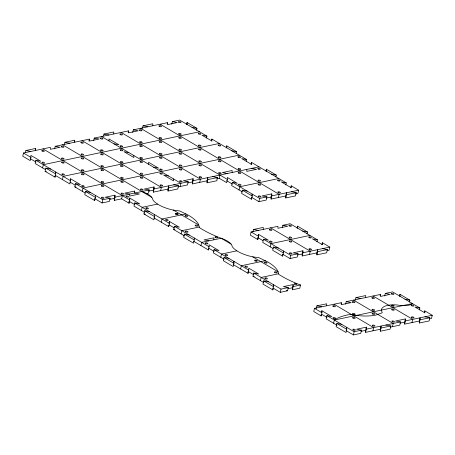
<?xml version="1.0" encoding="UTF-8"?>
<svg xmlns="http://www.w3.org/2000/svg" width="455" height="455" viewBox="0 0 455 455"><rect width="100%" height="100%" fill="white"/><g stroke="black" fill="none" stroke-linecap="round" stroke-linejoin="round"><path stroke-width="0.68" d="M54.623 148.876L55.214 146.317L60.134 147.261L50.374 149.32L50.334 147.346L23.489 152.999L22.75 156.201L30.189 160.587L30.929 157.385L30.889 155.411L40.802 161.252L35.882 160.308L35.143 163.504L45.443 169.573M25.446 152.431L25.89 150.514L35.649 148.455L35.689 150.429M35.211 150.377L35.649 148.455M42.582 167.889L43.322 164.687L199.5 131.768M55.419 173.27L55.715 171.99L55.755 173.969L55.015 177.166L45.102 171.325L45.841 168.123L50.761 169.072M64.491 144.201L64.934 142.284L74.7 140.225L74.734 142.199M62.415 179.577L63.154 176.375L219.333 143.456M74.404 141.505L74.7 140.225M70.258 180.061L70.553 178.781L80.467 184.622L75.547 183.678L74.808 186.88L85.108 192.948M70.553 178.781L70.593 180.754L69.854 183.957L55.55 175.528M88.935 141.033L89.379 139.116L55.214 146.317M93.667 140.646L94.259 138.087L128.424 130.886L128.464 132.86L138.223 130.801L133.304 129.857L132.712 132.416M82.247 191.259L82.986 188.063L239.165 155.144M90.426 192.442L85.506 191.498L84.766 194.7L94.68 200.541L95.419 197.339L95.379 195.366M103.535 135.971L103.979 134.054L113.744 131.995L113.784 133.969M102.079 202.947L102.819 199.745L110.138 198.204L109.399 201.406L102.079 202.947L94.64 198.568M128.128 132.166L128.424 130.886M144.298 212.206L133.998 206.138L134.737 202.936L139.657 203.88L129.738 198.039L129.777 200.012L129.038 203.214L121.604 198.835L114.279 200.376L114.245 198.403L114.984 195.201L105.219 197.26L110.138 198.204M114.279 200.376L115.018 197.174L114.984 195.201M121.604 198.835L122.344 195.633M142.438 128.384L143.029 125.825L152.789 123.766L152.829 125.739M129.442 199.318L129.738 198.039M141.437 210.517L142.176 207.315L157.561 204.073M173.588 184.832L178.508 185.776L177.768 188.979L168.009 191.037L168.748 187.835L168.708 185.856L167.969 189.058L153.329 192.146L154.069 188.944L154.029 186.971L144.263 189.03L149.183 189.974L148.444 193.176L146.447 193.597M154.569 214.624L154.609 216.597L153.87 219.799L143.951 213.952L144.69 210.756L149.61 211.7M167.173 123.936L167.468 122.657L133.304 129.857M153.329 192.146L153.289 190.173L154.029 186.971M171.757 124.187L172.348 121.627L179.668 120.08L206.94 136.153L206.496 138.07M160.649 190.605L161.388 187.403L82.059 140.658M161.269 222.205L162.008 219.003L186.101 213.924M186.624 124.408L187.068 122.492L196.987 128.333L196.543 130.255M168.964 223.331L169.408 221.409L179.321 227.255L174.401 226.306L173.662 229.508L184.531 235.912M153.83 217.826L168.703 226.59L169.442 223.388L169.408 221.409M180.169 186.487L180.908 183.285L101.579 136.54M212.633 176.603L217.553 177.547L216.813 180.749L207.053 182.808L207.793 179.606L207.753 177.626L207.014 180.828L192.374 183.917L193.113 180.715L193.074 178.741L183.314 180.8L188.228 181.744L187.494 184.946L178.172 186.908M192.374 183.917L192.334 181.943L193.074 178.741M181.101 233.893L181.841 230.691L199.392 226.988M189.274 235.07L184.355 234.126L183.615 237.328L193.534 243.169L194.274 239.967L194.234 237.993M199.694 182.375L200.433 179.173L121.104 132.428M211.456 140.993L211.899 139.071L246.604 159.523L246.161 161.445M200.934 245.575L201.673 242.379L221.193 238.261L231.112 244.102M216.552 178.821L219.213 178.258L219.953 175.056M226.289 147.784L226.732 145.862L236.651 151.703L236.208 153.625M193.494 241.195L208.367 249.96L209.107 246.758L209.072 244.784L218.986 250.625L214.066 249.681L213.327 252.883L224.196 259.287M242.481 191.964L231.612 185.56L232.351 182.358L237.271 183.308L227.352 177.467L227.392 179.441L226.653 182.643L219.213 178.258M220.766 257.263L221.505 254.061L236.89 250.819M239.046 189.945L239.785 186.743L278.835 178.514M228.939 258.446L224.019 257.496L223.286 260.698L233.199 266.545L233.938 263.343L233.898 261.363L233.603 262.649M247.224 191.128L242.305 190.179L241.565 193.381L251.484 199.222L252.224 196.02L252.184 194.046L251.888 195.326M251.12 164.369L251.564 162.446L286.269 182.899L285.825 184.815M240.598 268.95L241.338 265.748L265.43 260.669M282.219 227.836L282.811 225.276L287.731 226.22L277.971 228.279L277.931 226.3L251.086 231.959L250.347 235.161L257.786 239.546L258.525 236.344L258.486 234.365L268.404 240.212L263.485 239.262L262.745 242.464L273.04 248.532M258.884 201.633L259.617 198.431L266.943 196.884L266.203 200.086L258.884 201.633L251.444 197.248L251.484 199.222M265.953 171.154L266.397 169.237L276.316 175.078L275.872 177.001M252.9 232.033L253.492 229.474L263.252 227.415L263.291 229.388M233.159 264.565L248.032 273.33L248.771 270.128L248.737 268.154L258.65 274.001L253.731 273.051L252.991 276.253L263.86 282.657M258.19 235.65L258.486 234.365M291.342 191.743L296.262 192.687L295.522 195.889L285.763 197.948L286.502 194.746L286.462 192.772L285.723 195.974L271.083 199.057L271.043 197.083L271.783 193.881L262.023 195.94L266.943 196.884M271.083 199.057L271.823 195.86L271.783 193.881M278.403 197.515L279.142 194.313L160.149 124.198M260.431 280.638L261.17 277.436L278.722 273.734M270.179 246.849L270.918 243.647L309.969 235.417M268.604 281.816L263.69 280.871L262.95 284.074L272.863 289.915L273.603 286.713L273.563 284.739L273.267 286.019M278.358 248.026L273.438 247.082L272.699 250.284L282.618 256.125L283.357 252.923L283.317 250.95M290.785 187.739L291.228 185.816L298.668 190.201L297.928 193.403L295.267 193.961M280.263 292.32L281.002 289.118L288.322 287.577L287.583 290.779L280.263 292.32L273.398 288.277M290.017 258.537L290.751 255.335L298.076 253.788L297.337 256.99L290.017 258.537L282.578 254.152M297.087 228.057L297.53 226.135L307.449 231.982L307.006 233.904M141.863 191.515A16.971 6.495 13 0 1 152.846 199.756A22.21 8.497 13 0 0 156.583 203.436L158.414 204.625A22.21 8.497 13 0 0 173.366 210.079L179.691 210.983L188.603 215.306A37.247 14.253 13 0 1 198.335 223.974L199.472 227.642A64.928 24.849 13 0 0 221.193 238.261A16.971 6.495 13 0 1 232.175 246.502A22.21 8.497 13 0 0 235.912 250.182L237.749 251.37A22.21 8.497 13 0 0 252.696 256.825L259.02 257.729L267.932 262.052A37.247 14.253 13 0 1 277.664 270.714L278.801 274.388A64.928 24.849 13 0 0 300.522 285.006L299.782 288.208L292.463 289.75L292.423 287.776L293.162 284.574L283.402 286.633L288.322 287.577M292.463 289.75L293.202 286.548L293.162 284.574M322.476 248.646L327.395 249.59L326.656 252.792L316.896 254.851L317.635 251.649L317.596 249.676L316.856 252.878L302.217 255.96L302.177 253.987L302.916 250.785L293.156 252.843L298.076 253.788M302.217 255.96L302.956 252.758L302.916 250.785M309.536 254.419L310.276 251.217L270.611 227.847M316.959 241.719L317.402 239.796L290.136 223.729L282.811 225.276M321.918 244.642L322.362 242.72L329.801 247.105L329.062 250.307L327.065 250.728M345.629 304.219L346.221 301.659L351.141 302.603L341.375 304.662L341.335 302.683L314.496 308.342L313.757 311.544L321.19 315.929L321.93 312.727L321.895 310.748L331.809 316.595L326.889 315.645L326.15 318.847L337.018 325.251M316.305 308.416L316.896 305.857L326.656 303.798L326.696 305.771M321.6 312.033L321.895 310.748M333.589 323.232L334.328 320.03A64.928 24.849 13 0 1 350.265 314.456L358.881 315.685A37.247 14.253 13 0 0 375.79 315.099L382.234 312.795L381.404 310.105A22.21 8.497 13 0 1 387.728 305.362L389.804 305.032A22.21 8.497 13 0 1 397.181 304.981A16.971 6.495 13 0 0 412.418 303.57L334.328 320.03M341.045 303.968L341.335 302.683M341.762 324.409L336.842 323.465L336.103 326.667L346.022 332.508L346.761 329.306L346.721 327.333L346.426 328.612M355.349 300.186L355.941 297.627L365.701 295.568L365.74 297.542M353.421 334.92L354.161 331.718L361.48 330.171L360.741 333.373L353.421 334.92L345.982 330.535M385.885 325.029L390.805 325.973L390.066 329.175L380.3 331.234L381.04 328.032L381.006 326.059L380.266 329.261L365.621 332.343L365.581 330.37L366.32 327.168L356.561 329.227L361.48 330.171M365.621 332.343L366.36 329.141L366.32 327.168M380.09 295.739L380.386 294.453L346.221 301.659M372.941 330.802L373.68 327.6L334.015 304.23M384.674 295.989L385.266 293.429L392.585 291.882L419.857 307.95L419.413 309.872M392.466 326.69L393.205 323.488L353.541 300.112M399.541 296.211L399.985 294.294L409.898 300.135L409.454 302.057M424.93 316.799L429.85 317.744L429.111 320.946L419.351 323.004L420.084 319.802L420.05 317.829L419.311 321.031L404.666 324.114L405.405 320.911L405.365 318.938L395.605 320.997L400.525 321.941L399.786 325.143L390.47 327.111M404.666 324.114L404.626 322.14L405.365 318.938M411.985 322.572L412.725 319.37L373.06 296M424.367 312.795L424.811 310.873L432.25 315.258L431.511 318.46L429.514 318.881M115.018 197.174L149.183 189.974M154.069 188.944L188.228 181.744M193.113 180.715L259.003 166.826M109.689 199.358L114.245 198.403M148.734 191.128L153.289 190.173M187.779 182.904L192.334 181.943M168.748 187.835L178.508 185.776M207.793 179.606L217.553 177.547M271.823 195.86L298.668 190.201M266.488 198.044L271.043 197.083M286.502 194.746L296.262 192.687M302.956 252.758L329.801 247.105M297.621 254.948L302.177 253.987M317.635 251.649L327.395 249.59M293.202 286.548L300.522 285.006M287.873 288.737L292.423 287.776M366.36 329.141L400.525 321.941M405.405 320.911L432.25 315.258M361.025 331.331L365.581 330.37M400.076 323.101L404.626 322.14M381.04 328.032L390.805 325.973M420.084 319.802L429.85 317.744M175.818 213.833L178.326 214.117M255.153 260.579L257.029 260.789M172.348 121.627L177.268 122.571L167.508 124.63L167.468 122.657M192.067 127.389L196.987 128.333M206.94 136.153L202.02 135.203L211.939 141.05L211.899 139.071M143.029 125.825L147.943 126.769M231.731 150.759L236.651 151.703M246.604 159.523L241.685 158.579L251.604 164.42L251.564 162.446M103.979 134.054L108.899 134.999M94.259 138.087L99.179 139.031L89.419 141.09L89.379 139.116M251.678 168.373L256.597 169.317L246.837 171.376L246.798 169.396M113.977 143.848L118.897 144.792L108.978 138.951L109.018 140.925M271.396 174.129L276.316 175.078M128.85 152.613L123.931 151.663L133.844 157.51L133.81 155.53M286.269 182.899L281.349 181.949L291.268 187.79L291.228 185.816M64.934 142.284L69.854 143.228M227.278 173.514L222.358 172.57L232.118 170.511L232.158 172.485M153.642 167.218L158.562 168.162L148.643 162.321L148.683 164.295M168.515 175.983L163.595 175.038L173.509 180.88L173.474 178.906M25.89 150.514L30.809 151.458M45.102 171.325L46.33 171.563M74.808 186.88L76.042 187.119M302.529 231.032L307.449 231.982M317.402 239.796L312.483 238.852L322.402 244.693L322.362 242.72M253.492 229.474L258.412 230.418M143.951 213.952L145.185 214.191M173.662 229.508L174.891 229.747M208.993 240.831L204.073 239.887L213.833 237.828L213.873 239.802M385.266 293.429L390.185 294.374L380.42 296.433L380.386 294.453M404.978 299.185L409.898 300.135M419.857 307.95L414.937 307.006L424.851 312.847L424.811 310.873M252.991 276.253L254.22 276.492M355.941 297.627L360.861 298.571M286.354 290.54L287.583 290.779M316.896 305.857L321.816 306.801M140.623 128.31L227.392 179.441M232.351 182.358L259.617 198.431M226.613 180.663L232.448 184.104M242.305 190.179L252.224 196.02M251.086 231.959L258.525 236.344M263.485 239.262L290.751 255.335M257.746 237.567L262.996 240.661M273.438 247.082L283.357 252.923M62.534 144.77L151.782 197.362M173.366 210.079L198.892 225.117M252.696 256.825L278.221 271.863M314.496 308.342L321.93 312.727M326.889 315.645L354.161 331.718M43.015 148.887L129.777 200.012M134.737 202.936L169.442 223.388M174.401 226.306L209.107 246.758M214.066 249.681L248.771 270.128M253.731 273.051L281.002 289.118M321.736 314.297L326.986 317.391M336.842 323.465L346.761 329.306M134.834 204.676L129.004 201.241L129.038 203.214M169.249 224.958L174.498 228.052M208.333 247.986L214.163 251.422M247.998 271.356L253.827 274.792M144.69 210.756L154.609 216.597M184.355 234.126L194.274 239.967M224.019 257.496L233.938 263.343M263.69 280.871L273.603 286.713M23.489 152.999L30.929 157.385M35.882 160.308L70.593 180.754M75.547 183.678L102.819 199.745M30.149 158.613L35.979 162.048M69.814 181.983L75.064 185.077M45.841 168.123L55.755 173.969M85.506 191.498L95.419 197.339M419.311 321.031L419.351 323.004M399.985 294.294L400.025 296.268M380.266 329.261L380.3 331.234M321.167 314.61L321.19 315.929M316.856 252.878L316.896 254.851M297.53 226.135L297.57 228.114M285.723 195.974L285.763 197.948M282.589 254.811L282.618 256.125M272.824 287.941L272.863 289.915M266.397 169.237L266.437 171.211M257.763 238.227L257.786 239.546M248.009 272.016L248.032 273.33M226.732 145.862L226.772 147.835M207.014 180.828L207.053 182.808M208.344 248.64L208.367 249.96M187.068 122.492L187.107 124.465M167.969 189.058L168.009 191.037M168.68 225.27L168.703 226.59M94.657 199.222L94.68 200.541M54.992 175.852L55.015 177.166M134.504 191.083L124.744 193.142L129.664 194.086L129.703 196.065L139.463 194.006L134.543 193.062L134.504 191.083M309.32 249.437A1.331 0.512 13 0 0 311.499 249.619A1.331 0.512 13 0 0 309.889 248.675A1.331 0.512 13 0 0 309.32 249.437M309.087 237.584A1.331 0.512 13 0 0 311.265 237.772A1.331 0.512 13 0 0 309.656 236.822A1.331 0.512 13 0 0 309.087 237.584M269.735 230.014A1.331 0.512 13 0 0 271.914 230.196A1.331 0.512 13 0 0 270.304 229.252A1.331 0.512 13 0 0 269.735 230.014M269.969 241.867A1.331 0.512 13 0 0 272.147 242.049A1.331 0.512 13 0 0 270.537 241.099A1.331 0.512 13 0 0 269.969 241.867M289.255 225.896A1.331 0.512 13 0 0 291.433 226.084A1.331 0.512 13 0 0 289.824 225.134A1.331 0.512 13 0 0 289.255 225.896M289.488 237.749A1.331 0.512 13 0 0 291.666 237.937A1.331 0.512 13 0 0 290.057 236.987A1.331 0.512 13 0 0 289.488 237.749M289.801 253.549A1.331 0.512 13 0 0 291.979 253.736A1.331 0.512 13 0 0 290.37 252.787A1.331 0.512 13 0 0 289.801 253.549M289.568 241.702A1.331 0.512 13 0 0 291.746 241.884A1.331 0.512 13 0 0 290.136 240.934A1.331 0.512 13 0 0 289.568 241.702M126.348 196.77A1.331 0.512 13 0 0 128.526 196.958A1.331 0.512 13 0 0 126.911 196.008A1.331 0.512 13 0 0 126.348 196.77M195.525 225.822A1.331 0.512 13 0 0 197.703 226.004A1.331 0.512 13 0 0 196.094 225.06A1.331 0.512 13 0 0 195.525 225.822M166.012 220.14A1.331 0.512 13 0 0 168.191 220.328A1.331 0.512 13 0 0 166.581 219.378A1.331 0.512 13 0 0 166.012 220.14M185.532 216.028A1.331 0.512 13 0 0 187.71 216.216A1.331 0.512 13 0 0 186.101 215.266A1.331 0.512 13 0 0 185.532 216.028M146.18 208.458A1.331 0.512 13 0 0 148.358 208.64A1.331 0.512 13 0 0 146.749 207.69A1.331 0.512 13 0 0 146.18 208.458M215.357 237.51A1.331 0.512 13 0 0 217.536 237.692A1.331 0.512 13 0 0 215.926 236.742A1.331 0.512 13 0 0 215.357 237.51M175.693 214.134A1.331 0.512 13 0 0 177.871 214.322A1.331 0.512 13 0 0 176.261 213.372A1.331 0.512 13 0 0 175.693 214.134M185.845 231.828A1.331 0.512 13 0 0 188.023 232.016A1.331 0.512 13 0 0 186.413 231.066A1.331 0.512 13 0 0 185.845 231.828M205.677 243.516A1.331 0.512 13 0 0 207.855 243.698A1.331 0.512 13 0 0 206.246 242.754A1.331 0.512 13 0 0 205.677 243.516M274.86 272.568A1.331 0.512 13 0 0 277.032 272.75A1.331 0.512 13 0 0 275.423 271.8A1.331 0.512 13 0 0 274.86 272.568M245.342 266.886A1.331 0.512 13 0 0 247.52 267.074A1.331 0.512 13 0 0 245.91 266.124A1.331 0.512 13 0 0 245.342 266.886M264.861 262.774A1.331 0.512 13 0 0 267.039 262.956A1.331 0.512 13 0 0 265.43 262.012A1.331 0.512 13 0 0 264.861 262.774M225.509 255.204A1.331 0.512 13 0 0 227.688 255.386A1.331 0.512 13 0 0 226.078 254.436A1.331 0.512 13 0 0 225.509 255.204M294.692 284.25A1.331 0.512 13 0 0 296.865 284.438A1.331 0.512 13 0 0 295.255 283.488A1.331 0.512 13 0 0 294.692 284.25M255.027 260.88A1.331 0.512 13 0 0 257.2 261.068A1.331 0.512 13 0 0 255.591 260.118A1.331 0.512 13 0 0 255.027 260.88M265.174 278.574A1.331 0.512 13 0 0 267.352 278.761A1.331 0.512 13 0 0 265.743 277.812A1.331 0.512 13 0 0 265.174 278.574M333.14 306.397A1.331 0.512 13 0 0 335.318 306.579A1.331 0.512 13 0 0 333.708 305.635A1.331 0.512 13 0 0 333.14 306.397M333.373 318.25A1.331 0.512 13 0 0 335.551 318.432A1.331 0.512 13 0 0 333.942 317.482A1.331 0.512 13 0 0 333.373 318.25M353.205 329.932A1.331 0.512 13 0 0 355.383 330.12A1.331 0.512 13 0 0 353.774 329.17A1.331 0.512 13 0 0 353.205 329.932M352.972 318.085A1.331 0.512 13 0 0 355.15 318.267A1.331 0.512 13 0 0 353.541 317.317A1.331 0.512 13 0 0 352.972 318.085M372.497 313.967A1.331 0.512 13 0 0 374.675 314.155A1.331 0.512 13 0 0 373.066 313.205A1.331 0.512 13 0 0 372.497 313.967M372.73 325.82A1.331 0.512 13 0 0 374.909 326.002A1.331 0.512 13 0 0 373.293 325.058A1.331 0.512 13 0 0 372.73 325.82M352.898 314.132A1.331 0.512 13 0 0 355.076 314.32A1.331 0.512 13 0 0 353.461 313.37A1.331 0.512 13 0 0 352.898 314.132M352.665 302.279A1.331 0.512 13 0 0 354.843 302.467A1.331 0.512 13 0 0 353.234 301.517A1.331 0.512 13 0 0 352.665 302.279M372.184 298.167A1.331 0.512 13 0 0 374.363 298.349A1.331 0.512 13 0 0 372.753 297.405A1.331 0.512 13 0 0 372.184 298.167M372.417 310.02A1.331 0.512 13 0 0 374.596 310.202A1.331 0.512 13 0 0 372.986 309.252A1.331 0.512 13 0 0 372.417 310.02M411.542 305.737A1.331 0.512 13 0 0 413.72 305.925A1.331 0.512 13 0 0 412.111 304.975A1.331 0.512 13 0 0 411.542 305.737M411.775 317.59A1.331 0.512 13 0 0 413.953 317.772A1.331 0.512 13 0 0 412.344 316.828A1.331 0.512 13 0 0 411.775 317.59M392.25 321.702A1.331 0.512 13 0 0 394.428 321.89A1.331 0.512 13 0 0 392.819 320.94A1.331 0.512 13 0 0 392.25 321.702M392.017 309.855A1.331 0.512 13 0 0 394.195 310.037A1.331 0.512 13 0 0 392.585 309.087A1.331 0.512 13 0 0 392.017 309.855M391.943 305.902A1.331 0.512 13 0 0 394.121 306.09A1.331 0.512 13 0 0 392.511 305.14A1.331 0.512 13 0 0 391.943 305.902M391.709 294.049A1.331 0.512 13 0 0 393.888 294.237A1.331 0.512 13 0 0 392.278 293.287A1.331 0.512 13 0 0 391.709 294.049M81.724 170.477A1.331 0.512 13 0 0 83.902 170.665A1.331 0.512 13 0 0 82.292 169.715A1.331 0.512 13 0 0 81.724 170.477M81.49 158.624A1.331 0.512 13 0 0 83.669 158.812A1.331 0.512 13 0 0 82.059 157.862A1.331 0.512 13 0 0 81.49 158.624M120.848 166.2A1.331 0.512 13 0 0 123.021 166.382A1.331 0.512 13 0 0 121.411 165.432A1.331 0.512 13 0 0 120.848 166.2M121.075 178.047A1.331 0.512 13 0 0 123.254 178.235A1.331 0.512 13 0 0 121.644 177.285A1.331 0.512 13 0 0 121.075 178.047M120.768 162.247A1.331 0.512 13 0 0 122.947 162.435A1.331 0.512 13 0 0 121.337 161.485A1.331 0.512 13 0 0 120.768 162.247M120.535 150.395A1.331 0.512 13 0 0 122.713 150.582A1.331 0.512 13 0 0 121.104 149.632A1.331 0.512 13 0 0 120.535 150.395M81.183 142.825A1.331 0.512 13 0 0 83.356 143.012A1.331 0.512 13 0 0 81.746 142.062A1.331 0.512 13 0 0 81.183 142.825M81.411 154.677A1.331 0.512 13 0 0 83.589 154.859A1.331 0.512 13 0 0 81.98 153.909A1.331 0.512 13 0 0 81.411 154.677M100.703 138.712A1.331 0.512 13 0 0 102.881 138.894A1.331 0.512 13 0 0 101.272 137.945A1.331 0.512 13 0 0 100.703 138.712M100.936 150.56A1.331 0.512 13 0 0 103.114 150.747A1.331 0.512 13 0 0 101.505 149.797A1.331 0.512 13 0 0 100.936 150.56M101.016 154.512A1.331 0.512 13 0 0 103.188 154.694A1.331 0.512 13 0 0 101.579 153.75A1.331 0.512 13 0 0 101.016 154.512M101.243 166.359A1.331 0.512 13 0 0 103.421 166.547A1.331 0.512 13 0 0 101.812 165.597A1.331 0.512 13 0 0 101.243 166.359M140.368 162.082A1.331 0.512 13 0 0 142.546 162.27A1.331 0.512 13 0 0 140.936 161.32A1.331 0.512 13 0 0 140.368 162.082M140.601 173.935A1.331 0.512 13 0 0 142.779 174.117A1.331 0.512 13 0 0 141.169 173.167A1.331 0.512 13 0 0 140.601 173.935M160.2 173.77A1.331 0.512 13 0 0 162.378 173.952A1.331 0.512 13 0 0 160.769 173.002A1.331 0.512 13 0 0 160.2 173.77M160.433 185.617A1.331 0.512 13 0 0 162.611 185.805A1.331 0.512 13 0 0 161.002 184.855A1.331 0.512 13 0 0 160.433 185.617M140.68 177.882A1.331 0.512 13 0 0 142.859 178.07A1.331 0.512 13 0 0 141.243 177.12A1.331 0.512 13 0 0 140.68 177.882M140.908 189.735A1.331 0.512 13 0 0 143.086 189.917A1.331 0.512 13 0 0 141.477 188.973A1.331 0.512 13 0 0 140.908 189.735M121.388 193.847A1.331 0.512 13 0 0 123.567 194.035A1.331 0.512 13 0 0 121.957 193.085A1.331 0.512 13 0 0 121.388 193.847M121.155 182A1.331 0.512 13 0 0 123.333 182.182A1.331 0.512 13 0 0 121.724 181.232A1.331 0.512 13 0 0 121.155 182M101.556 182.165A1.331 0.512 13 0 0 103.734 182.347A1.331 0.512 13 0 0 102.125 181.397A1.331 0.512 13 0 0 101.556 182.165M101.323 170.312A1.331 0.512 13 0 0 103.501 170.5A1.331 0.512 13 0 0 101.892 169.55A1.331 0.512 13 0 0 101.323 170.312M101.863 197.965A1.331 0.512 13 0 0 104.041 198.147A1.331 0.512 13 0 0 102.432 197.203A1.331 0.512 13 0 0 101.863 197.965M101.636 186.112A1.331 0.512 13 0 0 103.808 186.3A1.331 0.512 13 0 0 102.199 185.35A1.331 0.512 13 0 0 101.636 186.112M81.798 174.43A1.331 0.512 13 0 0 83.976 174.612A1.331 0.512 13 0 0 82.366 173.662A1.331 0.512 13 0 0 81.798 174.43M82.031 186.277A1.331 0.512 13 0 0 84.209 186.465A1.331 0.512 13 0 0 82.6 185.515A1.331 0.512 13 0 0 82.031 186.277M61.891 158.789A1.331 0.512 13 0 0 64.07 158.977A1.331 0.512 13 0 0 62.46 158.027A1.331 0.512 13 0 0 61.891 158.789M61.658 146.942A1.331 0.512 13 0 0 63.836 147.124A1.331 0.512 13 0 0 62.227 146.174A1.331 0.512 13 0 0 61.658 146.942M62.198 174.589A1.331 0.512 13 0 0 64.377 174.777A1.331 0.512 13 0 0 62.767 173.827A1.331 0.512 13 0 0 62.198 174.589M61.965 162.742A1.331 0.512 13 0 0 64.144 162.924A1.331 0.512 13 0 0 62.534 161.98A1.331 0.512 13 0 0 61.965 162.742M42.366 162.907A1.331 0.512 13 0 0 44.544 163.089A1.331 0.512 13 0 0 42.935 162.139A1.331 0.512 13 0 0 42.366 162.907M42.133 151.054A1.331 0.512 13 0 0 44.311 151.242A1.331 0.512 13 0 0 42.702 150.292A1.331 0.512 13 0 0 42.133 151.054M278.187 192.533A1.331 0.512 13 0 0 280.365 192.715A1.331 0.512 13 0 0 278.756 191.771A1.331 0.512 13 0 0 278.187 192.533M277.954 180.68A1.331 0.512 13 0 0 280.132 180.868A1.331 0.512 13 0 0 278.523 179.918A1.331 0.512 13 0 0 277.954 180.68M238.602 173.11A1.331 0.512 13 0 0 240.78 173.298A1.331 0.512 13 0 0 239.171 172.348A1.331 0.512 13 0 0 238.602 173.11M238.835 184.963A1.331 0.512 13 0 0 241.013 185.145A1.331 0.512 13 0 0 239.404 184.195A1.331 0.512 13 0 0 238.835 184.963M258.121 168.993A1.331 0.512 13 0 0 260.3 169.18A1.331 0.512 13 0 0 258.69 168.231A1.331 0.512 13 0 0 258.121 168.993M258.355 180.845A1.331 0.512 13 0 0 260.533 181.033A1.331 0.512 13 0 0 258.923 180.083A1.331 0.512 13 0 0 258.355 180.845M258.668 196.645A1.331 0.512 13 0 0 260.846 196.833A1.331 0.512 13 0 0 259.236 195.883A1.331 0.512 13 0 0 258.668 196.645M258.434 184.798A1.331 0.512 13 0 0 260.613 184.98A1.331 0.512 13 0 0 259.003 184.03A1.331 0.512 13 0 0 258.434 184.798M159.813 154.018A1.331 0.512 13 0 0 161.991 154.205A1.331 0.512 13 0 0 160.382 153.255A1.331 0.512 13 0 0 159.813 154.018M159.58 142.165A1.331 0.512 13 0 0 161.758 142.352A1.331 0.512 13 0 0 160.149 141.403A1.331 0.512 13 0 0 159.58 142.165M198.937 149.74A1.331 0.512 13 0 0 201.116 149.923A1.331 0.512 13 0 0 199.506 148.973A1.331 0.512 13 0 0 198.937 149.74M199.171 161.588A1.331 0.512 13 0 0 201.349 161.775A1.331 0.512 13 0 0 199.734 160.825A1.331 0.512 13 0 0 199.171 161.588M198.858 145.788A1.331 0.512 13 0 0 201.036 145.975A1.331 0.512 13 0 0 199.426 145.026A1.331 0.512 13 0 0 198.858 145.788M198.625 133.935A1.331 0.512 13 0 0 200.803 134.123A1.331 0.512 13 0 0 199.193 133.173A1.331 0.512 13 0 0 198.625 133.935M159.273 126.365A1.331 0.512 13 0 0 161.451 126.553A1.331 0.512 13 0 0 159.841 125.603A1.331 0.512 13 0 0 159.273 126.365M159.506 138.218A1.331 0.512 13 0 0 161.684 138.4A1.331 0.512 13 0 0 160.069 137.456A1.331 0.512 13 0 0 159.506 138.218M178.792 122.253A1.331 0.512 13 0 0 180.971 122.435A1.331 0.512 13 0 0 179.361 121.485A1.331 0.512 13 0 0 178.792 122.253M179.025 134.1A1.331 0.512 13 0 0 181.204 134.288A1.331 0.512 13 0 0 179.594 133.338A1.331 0.512 13 0 0 179.025 134.1M179.105 138.053A1.331 0.512 13 0 0 181.283 138.235A1.331 0.512 13 0 0 179.674 137.291A1.331 0.512 13 0 0 179.105 138.053M179.338 149.905A1.331 0.512 13 0 0 181.517 150.087A1.331 0.512 13 0 0 179.901 149.138A1.331 0.512 13 0 0 179.338 149.905M218.457 145.623A1.331 0.512 13 0 0 220.635 145.81A1.331 0.512 13 0 0 219.026 144.861A1.331 0.512 13 0 0 218.457 145.623M218.69 157.475A1.331 0.512 13 0 0 220.868 157.657A1.331 0.512 13 0 0 219.259 156.708A1.331 0.512 13 0 0 218.69 157.475M238.289 157.311A1.331 0.512 13 0 0 240.468 157.493A1.331 0.512 13 0 0 238.858 156.543A1.331 0.512 13 0 0 238.289 157.311M238.522 169.158A1.331 0.512 13 0 0 240.701 169.345A1.331 0.512 13 0 0 239.091 168.395A1.331 0.512 13 0 0 238.522 169.158M218.77 161.423A1.331 0.512 13 0 0 220.948 161.61A1.331 0.512 13 0 0 219.338 160.661A1.331 0.512 13 0 0 218.77 161.423M219.003 173.275A1.331 0.512 13 0 0 221.181 173.457A1.331 0.512 13 0 0 219.566 172.513A1.331 0.512 13 0 0 219.003 173.275M199.478 177.387A1.331 0.512 13 0 0 201.656 177.575A1.331 0.512 13 0 0 200.046 176.625A1.331 0.512 13 0 0 199.478 177.387M199.244 165.54A1.331 0.512 13 0 0 201.423 165.722A1.331 0.512 13 0 0 199.813 164.773A1.331 0.512 13 0 0 199.244 165.54M179.645 165.705A1.331 0.512 13 0 0 181.824 165.887A1.331 0.512 13 0 0 180.214 164.938A1.331 0.512 13 0 0 179.645 165.705M179.412 153.853A1.331 0.512 13 0 0 181.59 154.04A1.331 0.512 13 0 0 179.981 153.09A1.331 0.512 13 0 0 179.412 153.853M179.958 181.505A1.331 0.512 13 0 0 182.131 181.687A1.331 0.512 13 0 0 180.521 180.743A1.331 0.512 13 0 0 179.958 181.505M179.725 169.652A1.331 0.512 13 0 0 181.903 169.84A1.331 0.512 13 0 0 180.294 168.89A1.331 0.512 13 0 0 179.725 169.652M159.893 157.97A1.331 0.512 13 0 0 162.071 158.152A1.331 0.512 13 0 0 160.456 157.202A1.331 0.512 13 0 0 159.893 157.97M160.126 169.817A1.331 0.512 13 0 0 162.298 170.005A1.331 0.512 13 0 0 160.689 169.055A1.331 0.512 13 0 0 160.126 169.817M139.981 142.33A1.331 0.512 13 0 0 142.159 142.517A1.331 0.512 13 0 0 140.549 141.568A1.331 0.512 13 0 0 139.981 142.33M139.748 130.483A1.331 0.512 13 0 0 141.926 130.665A1.331 0.512 13 0 0 140.316 129.715A1.331 0.512 13 0 0 139.748 130.483M140.294 158.13A1.331 0.512 13 0 0 142.466 158.317A1.331 0.512 13 0 0 140.857 157.367A1.331 0.512 13 0 0 140.294 158.13M140.06 146.282A1.331 0.512 13 0 0 142.239 146.464A1.331 0.512 13 0 0 140.623 145.52A1.331 0.512 13 0 0 140.06 146.282M120.456 146.447A1.331 0.512 13 0 0 122.634 146.629A1.331 0.512 13 0 0 121.024 145.685A1.331 0.512 13 0 0 120.456 146.447M120.228 134.595A1.331 0.512 13 0 0 122.406 134.782A1.331 0.512 13 0 0 120.791 133.833A1.331 0.512 13 0 0 120.228 134.595"/></g></svg>
